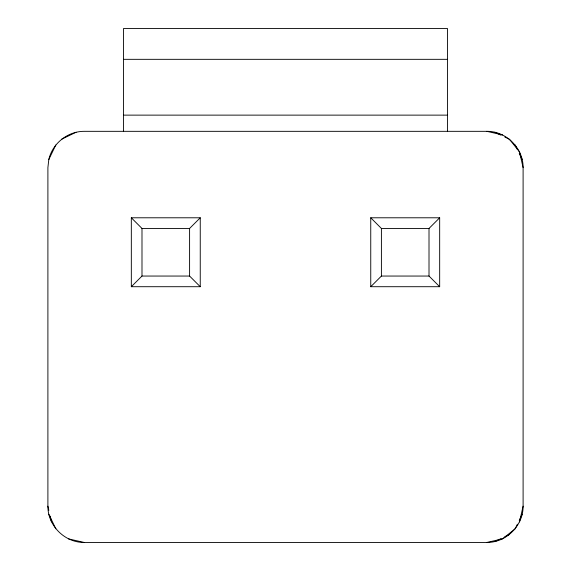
<?xml version="1.0" encoding="UTF-8"?>
<svg xmlns="http://www.w3.org/2000/svg" width="571" height="571" viewBox="0 0 571 571"><rect width="100%" height="100%" fill="white"/><g stroke="black" fill="none" stroke-linecap="round" stroke-linejoin="round"><path stroke-width="0.86" d="M48.806 159.53L47.9 167.603L47.9 506.177C47.671 525.577 64.766 542.671 84.173 542.45L486.827 542.45C506.234 542.671 523.329 525.577 523.1 506.177L523.1 167.603C523.329 148.203 506.234 131.109 486.827 131.33L84.173 131.33C67.678 131.294 52.446 143.442 48.806 159.53L55.808 144.991M519.51 521.915L523.1 506.177M517.405 524.199L515.192 528.789L502.566 538.86L486.827 542.45M519.246 520.374L522.194 514.25M131.33 286.706L141.993 276.05L189.593 276.05L200.25 286.706L200.25 217.787L131.33 217.787L131.33 286.706L200.25 286.706M189.593 276.05L189.593 228.45L200.25 217.787M370.75 286.706L381.407 276.05L429.007 276.05L439.67 286.706L439.67 217.787L370.75 217.787L370.75 286.706L439.67 286.706M370.75 217.787L381.407 228.45L429.007 228.45L439.67 217.787M61.554 139.245L76.1 132.236M494.9 541.544L501.024 538.589M504.85 536.747L509.446 534.535M123.472 59.327L447.528 59.327M123.472 115.128L447.528 115.128M131.33 217.787L141.993 228.45L189.593 228.45M486.827 131.33L502.566 134.92M68.434 538.86L84.173 542.45M494.9 132.236L501.024 135.191M504.85 137.033L509.446 139.245L519.51 151.865L523.1 167.603M515.192 144.991L517.405 149.581M519.246 153.406L522.194 159.53M48.806 514.25L55.808 528.789M47.9 506.177L48.842 510.317M50.162 516.113L51.49 521.915M447.528 131.33L447.528 28.55L123.472 28.55L123.472 131.33M429.007 228.45L429.007 276.05M381.407 228.45L381.407 276.05M141.993 228.45L141.993 276.05"/></g></svg>
